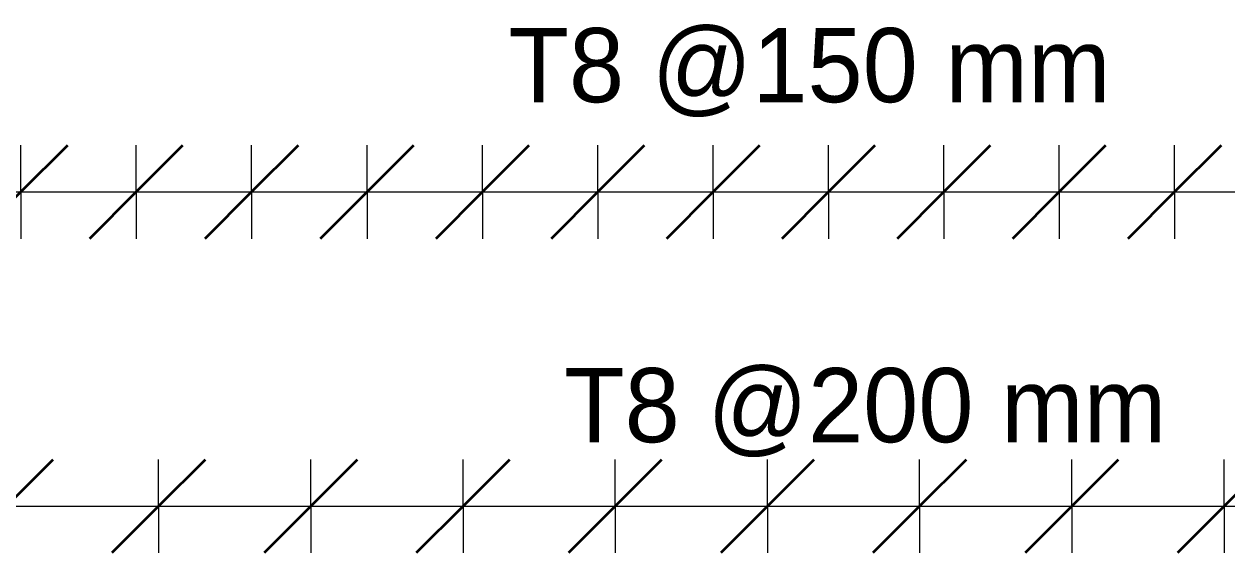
# Model space of a CAD drawing. Header units: millimetres. Extents: x 61914 to 85282, y 2378 to 28606.
# Drawn here: x 64829 to 66374, y 27927 to 28606 of the extents above; entities that cross this region are included whole.
import ezdxf

# ---------------------------------------------------------------- set-up
doc = ezdxf.new("R2010")
doc.units = ezdxf.units.MM
for name, color, linetype, lineweight in [('A-ANNO-DIMS', 211, 'Continuous', 9), ('A-ANNO-DIMS-40', 211, 'Continuous', 9), ('S-RBAR-IDEN', 171, 'Continuous', 9)]:
    doc.layers.add(name, color=color, linetype=linetype, lineweight=lineweight)
doc.styles.add('Arial', font='arial.ttf', dxfattribs={"height": 80})
doc.styles.add('Nirmala UI', font='Nirmala.ttf', dxfattribs={"height": 95.25})
doc.dimstyles.new('Arc_Length_-_2_5mm_Arial', dxfattribs={"dimscale": 304.8, "dimtxt": 100.546939, "dimasz": 0.393701, "dimexe": 0.19685, "dimexo": 0.0625, "dimgap": 0.229659, "dimtad": 1, "dimdec": 0, "dimzin": 0, "dimdsep": 46, "dimtxsty": 'Arial', "dimblk1": 'OBLIQUE', "dimblk2": 'OBLIQUE', "dimsah": 1, "dimcen": 0.09, "dimdle": 0.19685, "dimazin": 0, "dimtfac": 1, "dimtdec": 4, "dimtix": 1, "dimtmove": 0, "dimatfit": 3, "dimfxl": 0.19685, "dimfxlon": 1, "dimtvp": 1, "dimtolj": 1, "dimtzin": 0, "dimarcsym": 2})
doc.dimstyles.new('Arc_Length_-_2_5mm_Arial_1', dxfattribs={"dimscale": 304.8, "dimtxt": 100.546939, "dimasz": 0.393701, "dimexe": 0.19685, "dimexo": 0.0625, "dimgap": 0.229659, "dimtad": 1, "dimdec": 0, "dimzin": 0, "dimdsep": 46, "dimtxsty": 'Nirmala UI', "dimblk1": 'OBLIQUE', "dimblk2": 'OBLIQUE', "dimsah": 1, "dimcen": 0.09, "dimdle": 0.19685, "dimazin": 0, "dimtfac": 1, "dimtdec": 4, "dimtix": 1, "dimtmove": 0, "dimatfit": 3, "dimfxl": 0.19685, "dimfxlon": 1, "dimtvp": 1, "dimtolj": 1, "dimtzin": 0, "dimarcsym": 2})

# ---------------------------------------------------------------- blocks, each defined once
blk = doc.blocks.new('DIMBLOCK10-Elevation Top1')
at = {"layer": 'A-ANNO-DIMS-40', "lineweight": 35}
for p, q in [((64676.7, 28390.5), (64736.7, 28450.5)), ((64824.9, 28390.5), (64884.9, 28450.5)), ((64676.7, 28390.5), (64616.7, 28330.5)), ((64824.9, 28390.5), (64764.9, 28330.5))]:
    blk.add_line(p, q, dxfattribs=at)
at = {"layer": 'A-ANNO-DIMS-40'}
for p, q in [((64676.7, 28390.5), (64676.7, 28450.5)), ((64824.9, 28390.5), (64824.9, 28450.5)), ((64676.7, 28390.5), (64824.9, 28390.5)), ((64676.7, 28390.5), (64676.7, 28330.5)), ((64824.9, 28390.5), (64824.9, 28330.5))]:
    blk.add_line(p, q, dxfattribs=at)
blk = doc.blocks.new('_Oblique')
at = {"color": 0, "linetype": 'ByBlock', "lineweight": -2}
blk.add_line((-0.5, -0.5), (0.5, 0.5), dxfattribs=at)
blk = doc.blocks.new('DIMBLOCK11-Elevation Top1')
at = {"layer": 'A-ANNO-DIMS-40', "lineweight": 35}
for p, q in [((64824.9, 28390.5), (64884.9, 28450.5)), ((64973, 28390.5), (65033, 28450.5)), ((64824.9, 28390.5), (64764.9, 28330.5)), ((64973, 28390.5), (64913, 28330.5))]:
    blk.add_line(p, q, dxfattribs=at)
at = {"layer": 'A-ANNO-DIMS-40'}
for p, q in [((64824.9, 28390.5), (64824.9, 28450.5)), ((64973, 28390.5), (64973, 28450.5)), ((64824.9, 28390.5), (64973, 28390.5)), ((64824.9, 28390.5), (64824.9, 28330.5)), ((64973, 28390.5), (64973, 28330.5))]:
    blk.add_line(p, q, dxfattribs=at)
blk = doc.blocks.new('DIMBLOCK12-Elevation Top1')
at = {"layer": 'A-ANNO-DIMS-40', "lineweight": 35}
for p, q in [((64973, 28390.5), (65033, 28450.5)), ((65121.2, 28390.5), (65181.2, 28450.5)), ((64973, 28390.5), (64913, 28330.5)), ((65121.2, 28390.5), (65061.2, 28330.5))]:
    blk.add_line(p, q, dxfattribs=at)
at = {"layer": 'A-ANNO-DIMS-40'}
for p, q in [((64973, 28390.5), (64973, 28450.5)), ((65121.2, 28390.5), (65121.2, 28450.5)), ((64973, 28390.5), (65121.2, 28390.5)), ((64973, 28390.5), (64973, 28330.5)), ((65121.2, 28390.5), (65121.2, 28330.5))]:
    blk.add_line(p, q, dxfattribs=at)
blk = doc.blocks.new('DIMBLOCK13-Elevation Top1')
at = {"layer": 'A-ANNO-DIMS-40', "lineweight": 35}
for p, q in [((65121.2, 28390.5), (65181.2, 28450.5)), ((65269.4, 28390.5), (65329.4, 28450.5)), ((65121.2, 28390.5), (65061.2, 28330.5)), ((65269.4, 28390.5), (65209.4, 28330.5))]:
    blk.add_line(p, q, dxfattribs=at)
at = {"layer": 'A-ANNO-DIMS-40'}
for p, q in [((65121.2, 28390.5), (65121.2, 28450.5)), ((65269.4, 28390.5), (65269.4, 28450.5)), ((65121.2, 28390.5), (65269.4, 28390.5)), ((65121.2, 28390.5), (65121.2, 28330.5)), ((65269.4, 28390.5), (65269.4, 28330.5))]:
    blk.add_line(p, q, dxfattribs=at)
blk = doc.blocks.new('DIMBLOCK14-Elevation Top1')
at = {"layer": 'A-ANNO-DIMS-40', "lineweight": 35}
for p, q in [((65269.4, 28390.5), (65329.4, 28450.5)), ((65417.6, 28390.5), (65477.6, 28450.5)), ((65269.4, 28390.5), (65209.4, 28330.5)), ((65417.6, 28390.5), (65357.6, 28330.5))]:
    blk.add_line(p, q, dxfattribs=at)
at = {"layer": 'A-ANNO-DIMS-40'}
for p, q in [((65269.4, 28390.5), (65269.4, 28450.5)), ((65417.6, 28390.5), (65417.6, 28450.5)), ((65269.4, 28390.5), (65417.6, 28390.5)), ((65269.4, 28390.5), (65269.4, 28330.5)), ((65417.6, 28390.5), (65417.6, 28330.5))]:
    blk.add_line(p, q, dxfattribs=at)
blk = doc.blocks.new('DIMBLOCK15-Elevation Top1')
at = {"layer": 'A-ANNO-DIMS-40', "lineweight": 35}
for p, q in [((65417.6, 28390.5), (65477.6, 28450.5)), ((65565.8, 28390.5), (65625.8, 28450.5)), ((65417.6, 28390.5), (65357.6, 28330.5)), ((65565.8, 28390.5), (65505.8, 28330.5))]:
    blk.add_line(p, q, dxfattribs=at)
at = {"layer": 'A-ANNO-DIMS-40'}
for p, q in [((65417.6, 28390.5), (65417.6, 28450.5)), ((65565.8, 28390.5), (65565.8, 28450.5)), ((65417.6, 28390.5), (65565.8, 28390.5)), ((65417.6, 28390.5), (65417.6, 28330.5)), ((65565.8, 28390.5), (65565.8, 28330.5))]:
    blk.add_line(p, q, dxfattribs=at)
blk = doc.blocks.new('DIMBLOCK16-Elevation Top1')
at = {"layer": 'A-ANNO-DIMS-40', "lineweight": 35}
for p, q in [((65565.8, 28390.5), (65625.8, 28450.5)), ((65714, 28390.5), (65774, 28450.5)), ((65565.8, 28390.5), (65505.8, 28330.5)), ((65714, 28390.5), (65654, 28330.5))]:
    blk.add_line(p, q, dxfattribs=at)
at = {"layer": 'A-ANNO-DIMS-40'}
for p, q in [((65565.8, 28390.5), (65565.8, 28450.5)), ((65714, 28390.5), (65714, 28450.5)), ((65565.8, 28390.5), (65714, 28390.5)), ((65565.8, 28390.5), (65565.8, 28330.5)), ((65714, 28390.5), (65714, 28330.5))]:
    blk.add_line(p, q, dxfattribs=at)
blk = doc.blocks.new('DIMBLOCK17-Elevation Top1')
at = {"layer": 'A-ANNO-DIMS-40', "lineweight": 35}
for p, q in [((65714, 28390.5), (65774, 28450.5)), ((65862.1, 28390.5), (65922.1, 28450.5)), ((65714, 28390.5), (65654, 28330.5)), ((65862.1, 28390.5), (65802.1, 28330.5))]:
    blk.add_line(p, q, dxfattribs=at)
at = {"layer": 'A-ANNO-DIMS-40'}
for p, q in [((65714, 28390.5), (65714, 28450.5)), ((65862.1, 28390.5), (65862.1, 28450.5)), ((65714, 28390.5), (65862.1, 28390.5)), ((65714, 28390.5), (65714, 28330.5)), ((65862.1, 28390.5), (65862.1, 28330.5))]:
    blk.add_line(p, q, dxfattribs=at)
blk = doc.blocks.new('DIMBLOCK18-Elevation Top1')
at = {"layer": 'A-ANNO-DIMS-40', "lineweight": 35}
for p, q in [((65862.1, 28390.5), (65922.1, 28450.5)), ((66010.3, 28390.5), (66070.3, 28450.5)), ((65862.1, 28390.5), (65802.1, 28330.5)), ((66010.3, 28390.5), (65950.3, 28330.5))]:
    blk.add_line(p, q, dxfattribs=at)
at = {"layer": 'A-ANNO-DIMS-40'}
for p, q in [((65862.1, 28390.5), (65862.1, 28450.5)), ((66010.3, 28390.5), (66010.3, 28450.5)), ((65862.1, 28390.5), (66010.3, 28390.5)), ((65862.1, 28390.5), (65862.1, 28330.5)), ((66010.3, 28390.5), (66010.3, 28330.5))]:
    blk.add_line(p, q, dxfattribs=at)
blk = doc.blocks.new('DIMBLOCK19-Elevation Top1')
at = {"layer": 'A-ANNO-DIMS-40', "lineweight": 35}
for p, q in [((66010.3, 28390.5), (66070.3, 28450.5)), ((66158.5, 28390.5), (66218.5, 28450.5)), ((66010.3, 28390.5), (65950.3, 28330.5)), ((66158.5, 28390.5), (66098.5, 28330.5))]:
    blk.add_line(p, q, dxfattribs=at)
at = {"layer": 'A-ANNO-DIMS-40'}
for p, q in [((66010.3, 28390.5), (66010.3, 28450.5)), ((66158.5, 28390.5), (66158.5, 28450.5)), ((66010.3, 28390.5), (66158.5, 28390.5)), ((66010.3, 28390.5), (66010.3, 28330.5)), ((66158.5, 28390.5), (66158.5, 28330.5))]:
    blk.add_line(p, q, dxfattribs=at)
blk = doc.blocks.new('DIMBLOCK20-Elevation Top1')
at = {"layer": 'A-ANNO-DIMS-40', "lineweight": 35}
for p, q in [((66158.5, 28390.5), (66218.5, 28450.5)), ((66306.7, 28390.5), (66366.7, 28450.5)), ((66158.5, 28390.5), (66098.5, 28330.5)), ((66306.7, 28390.5), (66246.7, 28330.5))]:
    blk.add_line(p, q, dxfattribs=at)
at = {"layer": 'A-ANNO-DIMS-40'}
for p, q in [((66158.5, 28390.5), (66158.5, 28450.5)), ((66306.7, 28390.5), (66306.7, 28450.5)), ((66158.5, 28390.5), (66306.7, 28390.5)), ((66158.5, 28390.5), (66158.5, 28330.5)), ((66306.7, 28390.5), (66306.7, 28330.5))]:
    blk.add_line(p, q, dxfattribs=at)
blk = doc.blocks.new('DIMBLOCK21-Elevation Top1')
at = {"layer": 'A-ANNO-DIMS-40', "lineweight": 35}
for p, q in [((66306.7, 28390.5), (66366.7, 28450.5)), ((66454.9, 28390.5), (66514.9, 28450.5)), ((66306.7, 28390.5), (66246.7, 28330.5)), ((66454.9, 28390.5), (66394.9, 28330.5))]:
    blk.add_line(p, q, dxfattribs=at)
at = {"layer": 'A-ANNO-DIMS-40'}
for p, q in [((66306.7, 28390.5), (66306.7, 28450.5)), ((66454.9, 28390.5), (66454.9, 28450.5)), ((66306.7, 28390.5), (66454.9, 28390.5)), ((66306.7, 28390.5), (66306.7, 28330.5)), ((66454.9, 28390.5), (66454.9, 28330.5))]:
    blk.add_line(p, q, dxfattribs=at)
blk = doc.blocks.new('DIMBLOCK34-Elevation Top1')
at = {"layer": 'A-ANNO-DIMS-40', "lineweight": 35}
for p, q in [((63343, 28390.5), (63403, 28450.5)), ((63491.2, 28390.5), (63551.2, 28450.5)), ((63639.4, 28390.5), (63699.4, 28450.5)), ((63787.6, 28390.5), (63847.6, 28450.5)), ((63935.8, 28390.5), (63995.8, 28450.5)), ((64084, 28390.5), (64144, 28450.5)), ((64232.1, 28390.5), (64292.1, 28450.5)), ((64380.3, 28390.5), (64440.3, 28450.5)), ((64528.5, 28390.5), (64588.5, 28450.5)), ((64676.7, 28390.5), (64736.7, 28450.5)), ((64824.9, 28390.5), (64884.9, 28450.5)), ((64973, 28390.5), (65033, 28450.5)), ((65121.2, 28390.5), (65181.2, 28450.5)), ((65269.4, 28390.5), (65329.4, 28450.5)), ((65417.6, 28390.5), (65477.6, 28450.5)), ((65565.8, 28390.5), (65625.8, 28450.5)), ((65714, 28390.5), (65774, 28450.5)), ((65862.1, 28390.5), (65922.1, 28450.5)), ((66010.3, 28390.5), (66070.3, 28450.5)), ((66158.5, 28390.5), (66218.5, 28450.5)), ((66306.7, 28390.5), (66366.7, 28450.5)), ((66454.9, 28390.5), (66514.9, 28450.5)), ((66603, 28390.5), (66663, 28450.5)), ((66751.2, 28390.5), (66811.2, 28450.5)), ((66899.4, 28390.5), (66959.4, 28450.5)), ((67047.6, 28390.5), (67107.6, 28450.5)), ((67195.8, 28390.5), (67255.8, 28450.5)), ((67344, 28390.5), (67404, 28450.5)), ((67492.1, 28390.5), (67552.1, 28450.5)), ((67640.3, 28390.5), (67700.3, 28450.5)), ((67788.5, 28390.5), (67848.5, 28450.5)), ((67936.7, 28390.5), (67996.7, 28450.5)), ((68084.9, 28390.5), (68144.9, 28450.5)), ((68233, 28390.5), (68293, 28450.5)), ((63343, 28390.5), (63283, 28330.5)), ((63491.2, 28390.5), (63431.2, 28330.5)), ((63639.4, 28390.5), (63579.4, 28330.5)), ((63787.6, 28390.5), (63727.6, 28330.5)), ((63935.8, 28390.5), (63875.8, 28330.5)), ((64084, 28390.5), (64024, 28330.5)), ((64232.1, 28390.5), (64172.1, 28330.5)), ((64380.3, 28390.5), (64320.3, 28330.5)), ((64528.5, 28390.5), (64468.5, 28330.5)), ((64676.7, 28390.5), (64616.7, 28330.5)), ((64824.9, 28390.5), (64764.9, 28330.5)), ((64973, 28390.5), (64913, 28330.5)), ((65121.2, 28390.5), (65061.2, 28330.5)), ((65269.4, 28390.5), (65209.4, 28330.5)), ((65417.6, 28390.5), (65357.6, 28330.5)), ((65565.8, 28390.5), (65505.8, 28330.5)), ((65714, 28390.5), (65654, 28330.5)), ((65862.1, 28390.5), (65802.1, 28330.5)), ((66010.3, 28390.5), (65950.3, 28330.5)), ((66158.5, 28390.5), (66098.5, 28330.5)), ((66306.7, 28390.5), (66246.7, 28330.5)), ((66454.9, 28390.5), (66394.9, 28330.5)), ((66603, 28390.5), (66543, 28330.5)), ((66751.2, 28390.5), (66691.2, 28330.5)), ((66899.4, 28390.5), (66839.4, 28330.5)), ((67047.6, 28390.5), (66987.6, 28330.5)), ((67195.8, 28390.5), (67135.8, 28330.5)), ((67344, 28390.5), (67284, 28330.5)), ((67492.1, 28390.5), (67432.1, 28330.5)), ((67640.3, 28390.5), (67580.3, 28330.5)), ((67788.5, 28390.5), (67728.5, 28330.5)), ((67936.7, 28390.5), (67876.7, 28330.5)), ((68084.9, 28390.5), (68024.9, 28330.5)), ((68233, 28390.5), (68173, 28330.5))]:
    blk.add_line(p, q, dxfattribs=at)
at = {"layer": 'A-ANNO-DIMS-40'}
for p, q in [((63343, 28390.5), (63343, 28450.5)), ((63491.2, 28390.5), (63491.2, 28450.5)), ((63639.4, 28390.5), (63639.4, 28450.5)), ((63787.6, 28390.5), (63787.6, 28450.5)), ((63935.8, 28390.5), (63935.8, 28450.5)), ((64084, 28390.5), (64084, 28450.5)), ((64232.1, 28390.5), (64232.1, 28450.5)), ((64380.3, 28390.5), (64380.3, 28450.5)), ((64528.5, 28390.5), (64528.5, 28450.5)), ((64676.7, 28390.5), (64676.7, 28450.5)), ((64824.9, 28390.5), (64824.9, 28450.5)), ((64973, 28390.5), (64973, 28450.5)), ((65121.2, 28390.5), (65121.2, 28450.5)), ((65269.4, 28390.5), (65269.4, 28450.5)), ((65417.6, 28390.5), (65417.6, 28450.5)), ((65565.8, 28390.5), (65565.8, 28450.5)), ((65714, 28390.5), (65714, 28450.5)), ((65862.1, 28390.5), (65862.1, 28450.5)), ((66010.3, 28390.5), (66010.3, 28450.5)), ((66158.5, 28390.5), (66158.5, 28450.5)), ((66306.7, 28390.5), (66306.7, 28450.5)), ((66454.9, 28390.5), (66454.9, 28450.5)), ((66603, 28390.5), (66603, 28450.5)), ((66751.2, 28390.5), (66751.2, 28450.5)), ((66899.4, 28390.5), (66899.4, 28450.5)), ((67047.6, 28390.5), (67047.6, 28450.5)), ((67195.8, 28390.5), (67195.8, 28450.5)), ((67344, 28390.5), (67344, 28450.5)), ((67492.1, 28390.5), (67492.1, 28450.5)), ((67640.3, 28390.5), (67640.3, 28450.5)), ((67788.5, 28390.5), (67788.5, 28450.5)), ((67936.7, 28390.5), (67936.7, 28450.5)), ((68084.9, 28390.5), (68084.9, 28450.5)), ((68233, 28390.5), (68233, 28450.5)), ((63283, 28390.5), (68293, 28390.5)), ((63283, 28390.5), (63491.2, 28390.5)), ((63343, 28390.5), (63343, 28330.5)), ((63491.2, 28390.5), (63639.4, 28390.5)), ((63491.2, 28390.5), (63491.2, 28330.5)), ((63639.4, 28390.5), (63787.6, 28390.5)), ((63639.4, 28390.5), (63639.4, 28330.5)), ((63787.6, 28390.5), (63935.8, 28390.5)), ((63787.6, 28390.5), (63787.6, 28330.5)), ((63935.8, 28390.5), (64084, 28390.5)), ((63935.8, 28390.5), (63935.8, 28330.5)), ((64084, 28390.5), (64232.1, 28390.5)), ((64084, 28390.5), (64084, 28330.5)), ((64232.1, 28390.5), (64380.3, 28390.5)), ((64232.1, 28390.5), (64232.1, 28330.5)), ((64380.3, 28390.5), (64528.5, 28390.5)), ((64380.3, 28390.5), (64380.3, 28330.5)), ((64528.5, 28390.5), (64676.7, 28390.5)), ((64528.5, 28390.5), (64528.5, 28330.5)), ((64676.7, 28390.5), (64824.9, 28390.5)), ((64676.7, 28390.5), (64676.7, 28330.5)), ((64824.9, 28390.5), (64973, 28390.5)), ((64824.9, 28390.5), (64824.9, 28330.5)), ((64973, 28390.5), (65121.2, 28390.5)), ((64973, 28390.5), (64973, 28330.5)), ((65121.2, 28390.5), (65269.4, 28390.5)), ((65121.2, 28390.5), (65121.2, 28330.5)), ((65269.4, 28390.5), (65417.6, 28390.5)), ((65269.4, 28390.5), (65269.4, 28330.5)), ((65417.6, 28390.5), (65565.8, 28390.5)), ((65417.6, 28390.5), (65417.6, 28330.5)), ((65565.8, 28390.5), (65714, 28390.5)), ((65565.8, 28390.5), (65565.8, 28330.5)), ((65714, 28390.5), (65862.1, 28390.5)), ((65714, 28390.5), (65714, 28330.5)), ((65862.1, 28390.5), (66010.3, 28390.5)), ((65862.1, 28390.5), (65862.1, 28330.5)), ((66010.3, 28390.5), (66158.5, 28390.5)), ((66010.3, 28390.5), (66010.3, 28330.5)), ((66158.5, 28390.5), (66306.7, 28390.5)), ((66158.5, 28390.5), (66158.5, 28330.5)), ((66306.7, 28390.5), (66454.9, 28390.5)), ((66306.7, 28390.5), (66306.7, 28330.5)), ((66454.9, 28390.5), (66603, 28390.5)), ((66454.9, 28390.5), (66454.9, 28330.5)), ((66603, 28390.5), (66751.2, 28390.5)), ((66603, 28390.5), (66603, 28330.5)), ((66751.2, 28390.5), (66899.4, 28390.5)), ((66751.2, 28390.5), (66751.2, 28330.5)), ((66899.4, 28390.5), (67047.6, 28390.5)), ((66899.4, 28390.5), (66899.4, 28330.5)), ((67047.6, 28390.5), (67195.8, 28390.5)), ((67047.6, 28390.5), (67047.6, 28330.5)), ((67195.8, 28390.5), (67344, 28390.5)), ((67195.8, 28390.5), (67195.8, 28330.5)), ((67344, 28390.5), (67492.1, 28390.5)), ((67344, 28390.5), (67344, 28330.5)), ((67492.1, 28390.5), (67640.3, 28390.5)), ((67492.1, 28390.5), (67492.1, 28330.5)), ((67640.3, 28390.5), (67788.5, 28390.5)), ((67640.3, 28390.5), (67640.3, 28330.5)), ((67788.5, 28390.5), (67936.7, 28390.5)), ((67788.5, 28390.5), (67788.5, 28330.5)), ((67936.7, 28390.5), (68084.9, 28390.5)), ((67936.7, 28390.5), (67936.7, 28330.5)), ((68084.9, 28390.5), (68293, 28390.5)), ((68084.9, 28390.5), (68084.9, 28330.5)), ((68233, 28390.5), (68233, 28330.5))]:
    blk.add_line(p, q, dxfattribs=at)
blk = doc.blocks.new('_None')
blk = doc.blocks.new('DIMBLOCK57-Elevation Top1')
at = {"layer": 'A-ANNO-DIMS-40', "lineweight": 35}
for p, q in [((64610.7, 27987.2), (64670.7, 28047.2)), ((64806.2, 27987.2), (64866.2, 28047.2)), ((64610.7, 27987.2), (64550.7, 27927.2)), ((64806.2, 27987.2), (64746.2, 27927.2))]:
    blk.add_line(p, q, dxfattribs=at)
at = {"layer": 'A-ANNO-DIMS-40'}
for p, q in [((64610.7, 27987.2), (64610.7, 28047.2)), ((64806.2, 27987.2), (64806.2, 28047.2)), ((64610.7, 27987.2), (64806.2, 27987.2)), ((64610.7, 27987.2), (64610.7, 27927.2)), ((64806.2, 27987.2), (64806.2, 27927.2))]:
    blk.add_line(p, q, dxfattribs=at)
blk = doc.blocks.new('DIMBLOCK58-Elevation Top1')
at = {"layer": 'A-ANNO-DIMS-40', "lineweight": 35}
for p, q in [((64806.2, 27987.2), (64866.2, 28047.2)), ((65001.7, 27987.2), (65061.7, 28047.2)), ((64806.2, 27987.2), (64746.2, 27927.2)), ((65001.7, 27987.2), (64941.7, 27927.2))]:
    blk.add_line(p, q, dxfattribs=at)
at = {"layer": 'A-ANNO-DIMS-40'}
for p, q in [((64806.2, 27987.2), (64806.2, 28047.2)), ((65001.7, 27987.2), (65001.7, 28047.2)), ((64806.2, 27987.2), (65001.7, 27987.2)), ((64806.2, 27987.2), (64806.2, 27927.2)), ((65001.7, 27987.2), (65001.7, 27927.2))]:
    blk.add_line(p, q, dxfattribs=at)
blk = doc.blocks.new('DIMBLOCK59-Elevation Top1')
at = {"layer": 'A-ANNO-DIMS-40', "lineweight": 35}
for p, q in [((65001.7, 27987.2), (65061.7, 28047.2)), ((65197.2, 27987.2), (65257.2, 28047.2)), ((65001.7, 27987.2), (64941.7, 27927.2)), ((65197.2, 27987.2), (65137.2, 27927.2))]:
    blk.add_line(p, q, dxfattribs=at)
at = {"layer": 'A-ANNO-DIMS-40'}
for p, q in [((65001.7, 27987.2), (65001.7, 28047.2)), ((65197.2, 27987.2), (65197.2, 28047.2)), ((65001.7, 27987.2), (65197.2, 27987.2)), ((65001.7, 27987.2), (65001.7, 27927.2)), ((65197.2, 27987.2), (65197.2, 27927.2))]:
    blk.add_line(p, q, dxfattribs=at)
blk = doc.blocks.new('DIMBLOCK60-Elevation Top1')
at = {"layer": 'A-ANNO-DIMS-40', "lineweight": 35}
for p, q in [((65197.2, 27987.2), (65257.2, 28047.2)), ((65392.7, 27987.2), (65452.7, 28047.2)), ((65197.2, 27987.2), (65137.2, 27927.2)), ((65392.7, 27987.2), (65332.7, 27927.2))]:
    blk.add_line(p, q, dxfattribs=at)
at = {"layer": 'A-ANNO-DIMS-40'}
for p, q in [((65197.2, 27987.2), (65197.2, 28047.2)), ((65392.7, 27987.2), (65392.7, 28047.2)), ((65197.2, 27987.2), (65392.7, 27987.2)), ((65197.2, 27987.2), (65197.2, 27927.2)), ((65392.7, 27987.2), (65392.7, 27927.2))]:
    blk.add_line(p, q, dxfattribs=at)
blk = doc.blocks.new('DIMBLOCK61-Elevation Top1')
at = {"layer": 'A-ANNO-DIMS-40', "lineweight": 35}
for p, q in [((65392.7, 27987.2), (65452.7, 28047.2)), ((65588.2, 27987.2), (65648.2, 28047.2)), ((65392.7, 27987.2), (65332.7, 27927.2)), ((65588.2, 27987.2), (65528.2, 27927.2))]:
    blk.add_line(p, q, dxfattribs=at)
at = {"layer": 'A-ANNO-DIMS-40'}
for p, q in [((65392.7, 27987.2), (65392.7, 28047.2)), ((65588.2, 27987.2), (65588.2, 28047.2)), ((65392.7, 27987.2), (65588.2, 27987.2)), ((65392.7, 27987.2), (65392.7, 27927.2)), ((65588.2, 27987.2), (65588.2, 27927.2))]:
    blk.add_line(p, q, dxfattribs=at)
blk = doc.blocks.new('DIMBLOCK62-Elevation Top1')
at = {"layer": 'A-ANNO-DIMS-40', "lineweight": 35}
for p, q in [((65588.2, 27987.2), (65648.2, 28047.2)), ((65783.7, 27987.2), (65843.7, 28047.2)), ((65588.2, 27987.2), (65528.2, 27927.2)), ((65783.7, 27987.2), (65723.7, 27927.2))]:
    blk.add_line(p, q, dxfattribs=at)
at = {"layer": 'A-ANNO-DIMS-40'}
for p, q in [((65588.2, 27987.2), (65588.2, 28047.2)), ((65783.7, 27987.2), (65783.7, 28047.2)), ((65588.2, 27987.2), (65783.7, 27987.2)), ((65588.2, 27987.2), (65588.2, 27927.2)), ((65783.7, 27987.2), (65783.7, 27927.2))]:
    blk.add_line(p, q, dxfattribs=at)
blk = doc.blocks.new('DIMBLOCK63-Elevation Top1')
at = {"layer": 'A-ANNO-DIMS-40', "lineweight": 35}
for p, q in [((65783.7, 27987.2), (65843.7, 28047.2)), ((65979.2, 27987.2), (66039.2, 28047.2)), ((65783.7, 27987.2), (65723.7, 27927.2)), ((65979.2, 27987.2), (65919.2, 27927.2))]:
    blk.add_line(p, q, dxfattribs=at)
at = {"layer": 'A-ANNO-DIMS-40'}
for p, q in [((65783.7, 27987.2), (65783.7, 28047.2)), ((65979.2, 27987.2), (65979.2, 28047.2)), ((65783.7, 27987.2), (65979.2, 27987.2)), ((65783.7, 27987.2), (65783.7, 27927.2)), ((65979.2, 27987.2), (65979.2, 27927.2))]:
    blk.add_line(p, q, dxfattribs=at)
blk = doc.blocks.new('DIMBLOCK64-Elevation Top1')
at = {"layer": 'A-ANNO-DIMS-40', "lineweight": 35}
for p, q in [((65979.2, 27987.2), (66039.2, 28047.2)), ((66174.7, 27987.2), (66234.7, 28047.2)), ((65979.2, 27987.2), (65919.2, 27927.2)), ((66174.7, 27987.2), (66114.7, 27927.2))]:
    blk.add_line(p, q, dxfattribs=at)
at = {"layer": 'A-ANNO-DIMS-40'}
for p, q in [((65979.2, 27987.2), (65979.2, 28047.2)), ((66174.7, 27987.2), (66174.7, 28047.2)), ((65979.2, 27987.2), (66174.7, 27987.2)), ((65979.2, 27987.2), (65979.2, 27927.2)), ((66174.7, 27987.2), (66174.7, 27927.2))]:
    blk.add_line(p, q, dxfattribs=at)
blk = doc.blocks.new('DIMBLOCK65-Elevation Top1')
at = {"layer": 'A-ANNO-DIMS-40', "lineweight": 35}
for p, q in [((66174.7, 27987.2), (66234.7, 28047.2)), ((66370.2, 27987.2), (66430.2, 28047.2)), ((66174.7, 27987.2), (66114.7, 27927.2)), ((66370.2, 27987.2), (66310.2, 27927.2))]:
    blk.add_line(p, q, dxfattribs=at)
at = {"layer": 'A-ANNO-DIMS-40'}
for p, q in [((66174.7, 27987.2), (66174.7, 28047.2)), ((66370.2, 27987.2), (66370.2, 28047.2)), ((66174.7, 27987.2), (66370.2, 27987.2)), ((66174.7, 27987.2), (66174.7, 27927.2)), ((66370.2, 27987.2), (66370.2, 27927.2))]:
    blk.add_line(p, q, dxfattribs=at)
blk = doc.blocks.new('DIMBLOCK66-Elevation Top1')
at = {"layer": 'A-ANNO-DIMS-40', "lineweight": 35}
for p, q in [((66370.2, 27987.2), (66430.2, 28047.2)), ((66565.7, 27987.2), (66625.7, 28047.2)), ((66370.2, 27987.2), (66310.2, 27927.2)), ((66565.7, 27987.2), (66505.7, 27927.2))]:
    blk.add_line(p, q, dxfattribs=at)
at = {"layer": 'A-ANNO-DIMS-40'}
for p, q in [((66370.2, 27987.2), (66370.2, 28047.2)), ((66565.7, 27987.2), (66565.7, 28047.2)), ((66370.2, 27987.2), (66565.7, 27987.2)), ((66370.2, 27987.2), (66370.2, 27927.2)), ((66565.7, 27987.2), (66565.7, 27927.2))]:
    blk.add_line(p, q, dxfattribs=at)
blk = doc.blocks.new('DIMBLOCK76-Elevation Top1')
at = {"layer": 'A-ANNO-DIMS-40', "lineweight": 35}
for p, q in [((63242.2, 27987.2), (63302.2, 28047.2)), ((63437.7, 27987.2), (63497.7, 28047.2)), ((63633.2, 27987.2), (63693.2, 28047.2)), ((63828.7, 27987.2), (63888.7, 28047.2)), ((64024.2, 27987.2), (64084.2, 28047.2)), ((64219.7, 27987.2), (64279.7, 28047.2)), ((64415.2, 27987.2), (64475.2, 28047.2)), ((64610.7, 27987.2), (64670.7, 28047.2)), ((64806.2, 27987.2), (64866.2, 28047.2)), ((65001.7, 27987.2), (65061.7, 28047.2)), ((65197.2, 27987.2), (65257.2, 28047.2)), ((65392.7, 27987.2), (65452.7, 28047.2)), ((65588.2, 27987.2), (65648.2, 28047.2)), ((65783.7, 27987.2), (65843.7, 28047.2)), ((65979.2, 27987.2), (66039.2, 28047.2)), ((66174.7, 27987.2), (66234.7, 28047.2)), ((66370.2, 27987.2), (66430.2, 28047.2)), ((66565.7, 27987.2), (66625.7, 28047.2)), ((66761.2, 27987.2), (66821.2, 28047.2)), ((66956.7, 27987.2), (67016.7, 28047.2)), ((67152.2, 27987.2), (67212.2, 28047.2)), ((67347.6, 27987.2), (67407.6, 28047.2)), ((67543.1, 27987.2), (67603.1, 28047.2)), ((67738.6, 27987.2), (67798.6, 28047.2)), ((67934.1, 27987.2), (67994.1, 28047.2)), ((68129.6, 27987.2), (68189.6, 28047.2)), ((68325.1, 27987.2), (68385.1, 28047.2)), ((63242.2, 27987.2), (63182.2, 27927.2)), ((63437.7, 27987.2), (63377.7, 27927.2)), ((63633.2, 27987.2), (63573.2, 27927.2)), ((63828.7, 27987.2), (63768.7, 27927.2)), ((64024.2, 27987.2), (63964.2, 27927.2)), ((64219.7, 27987.2), (64159.7, 27927.2)), ((64415.2, 27987.2), (64355.2, 27927.2)), ((64610.7, 27987.2), (64550.7, 27927.2)), ((64806.2, 27987.2), (64746.2, 27927.2)), ((65001.7, 27987.2), (64941.7, 27927.2)), ((65197.2, 27987.2), (65137.2, 27927.2)), ((65392.7, 27987.2), (65332.7, 27927.2)), ((65588.2, 27987.2), (65528.2, 27927.2)), ((65783.7, 27987.2), (65723.7, 27927.2)), ((65979.2, 27987.2), (65919.2, 27927.2)), ((66174.7, 27987.2), (66114.7, 27927.2)), ((66370.2, 27987.2), (66310.2, 27927.2)), ((66565.7, 27987.2), (66505.7, 27927.2)), ((66761.2, 27987.2), (66701.2, 27927.2)), ((66956.7, 27987.2), (66896.7, 27927.2)), ((67152.2, 27987.2), (67092.2, 27927.2)), ((67347.6, 27987.2), (67287.6, 27927.2)), ((67543.1, 27987.2), (67483.1, 27927.2)), ((67738.6, 27987.2), (67678.6, 27927.2)), ((67934.1, 27987.2), (67874.1, 27927.2)), ((68129.6, 27987.2), (68069.6, 27927.2)), ((68325.1, 27987.2), (68265.1, 27927.2))]:
    blk.add_line(p, q, dxfattribs=at)
at = {"layer": 'A-ANNO-DIMS-40'}
for p, q in [((63242.2, 27987.2), (63242.2, 28047.2)), ((63437.7, 27987.2), (63437.7, 28047.2)), ((63633.2, 27987.2), (63633.2, 28047.2)), ((63828.7, 27987.2), (63828.7, 28047.2)), ((64024.2, 27987.2), (64024.2, 28047.2)), ((64219.7, 27987.2), (64219.7, 28047.2)), ((64415.2, 27987.2), (64415.2, 28047.2)), ((64610.7, 27987.2), (64610.7, 28047.2)), ((64806.2, 27987.2), (64806.2, 28047.2)), ((65001.7, 27987.2), (65001.7, 28047.2)), ((65197.2, 27987.2), (65197.2, 28047.2)), ((65392.7, 27987.2), (65392.7, 28047.2)), ((65588.2, 27987.2), (65588.2, 28047.2)), ((65783.7, 27987.2), (65783.7, 28047.2)), ((65979.2, 27987.2), (65979.2, 28047.2)), ((66174.7, 27987.2), (66174.7, 28047.2)), ((66370.2, 27987.2), (66370.2, 28047.2)), ((66565.7, 27987.2), (66565.7, 28047.2)), ((66761.2, 27987.2), (66761.2, 28047.2)), ((66956.7, 27987.2), (66956.7, 28047.2)), ((67152.2, 27987.2), (67152.2, 28047.2)), ((67347.6, 27987.2), (67347.6, 28047.2)), ((67543.1, 27987.2), (67543.1, 28047.2)), ((67738.6, 27987.2), (67738.6, 28047.2)), ((67934.1, 27987.2), (67934.1, 28047.2)), ((68129.6, 27987.2), (68129.6, 28047.2)), ((68325.1, 27987.2), (68325.1, 28047.2)), ((63182.2, 27987.2), (68385.1, 27987.2)), ((63182.2, 27987.2), (63437.7, 27987.2)), ((63242.2, 27987.2), (63242.2, 27927.2)), ((63437.7, 27987.2), (63633.2, 27987.2)), ((63437.7, 27987.2), (63437.7, 27927.2)), ((63633.2, 27987.2), (63828.7, 27987.2)), ((63633.2, 27987.2), (63633.2, 27927.2)), ((63828.7, 27987.2), (64024.2, 27987.2)), ((63828.7, 27987.2), (63828.7, 27927.2)), ((64024.2, 27987.2), (64219.7, 27987.2)), ((64024.2, 27987.2), (64024.2, 27927.2)), ((64219.7, 27987.2), (64415.2, 27987.2)), ((64219.7, 27987.2), (64219.7, 27927.2)), ((64415.2, 27987.2), (64610.7, 27987.2)), ((64415.2, 27987.2), (64415.2, 27927.2)), ((64610.7, 27987.2), (64806.2, 27987.2)), ((64610.7, 27987.2), (64610.7, 27927.2)), ((64806.2, 27987.2), (65001.7, 27987.2)), ((64806.2, 27987.2), (64806.2, 27927.2)), ((65001.7, 27987.2), (65197.2, 27987.2)), ((65001.7, 27987.2), (65001.7, 27927.2)), ((65197.2, 27987.2), (65392.7, 27987.2)), ((65197.2, 27987.2), (65197.2, 27927.2)), ((65392.7, 27987.2), (65588.2, 27987.2)), ((65392.7, 27987.2), (65392.7, 27927.2)), ((65588.2, 27987.2), (65783.7, 27987.2)), ((65588.2, 27987.2), (65588.2, 27927.2)), ((65783.7, 27987.2), (65979.2, 27987.2)), ((65783.7, 27987.2), (65783.7, 27927.2)), ((65979.2, 27987.2), (66174.7, 27987.2)), ((65979.2, 27987.2), (65979.2, 27927.2)), ((66174.7, 27987.2), (66370.2, 27987.2)), ((66174.7, 27987.2), (66174.7, 27927.2)), ((66370.2, 27987.2), (66565.7, 27987.2)), ((66370.2, 27987.2), (66370.2, 27927.2)), ((66565.7, 27987.2), (66761.2, 27987.2)), ((66565.7, 27987.2), (66565.7, 27927.2)), ((66761.2, 27987.2), (66956.7, 27987.2)), ((66761.2, 27987.2), (66761.2, 27927.2)), ((66956.7, 27987.2), (67152.2, 27987.2)), ((66956.7, 27987.2), (66956.7, 27927.2)), ((67152.2, 27987.2), (67347.6, 27987.2)), ((67152.2, 27987.2), (67152.2, 27927.2)), ((67347.6, 27987.2), (67543.1, 27987.2)), ((67347.6, 27987.2), (67347.6, 27927.2)), ((67543.1, 27987.2), (67738.6, 27987.2)), ((67543.1, 27987.2), (67543.1, 27927.2)), ((67738.6, 27987.2), (67934.1, 27987.2)), ((67738.6, 27987.2), (67738.6, 27927.2)), ((67934.1, 27987.2), (68129.6, 27987.2)), ((67934.1, 27987.2), (67934.1, 27927.2)), ((68129.6, 27987.2), (68385.1, 27987.2)), ((68129.6, 27987.2), (68129.6, 27927.2)), ((68325.1, 27987.2), (68325.1, 27927.2))]:
    blk.add_line(p, q, dxfattribs=at)

msp = doc.modelspace()

# ---------------------------------------------------------------- texts
at = {"layer": 'S-RBAR-IDEN', "char_height": 95.25, "width": 974.852, "attachment_point": 1, "style": 'Nirmala UI'}
for s, insert in [('T8 @150 mm', (65451, 28600.9)), ('T8 @200 mm', (65522.5, 28164.5))]:
    msp.add_mtext(s, dxfattribs=dict(at, insert=insert))

# ---------------------------------------------------------------- dimensions: what is measured, and where the dimension line sits
at = {"layer": 'A-ANNO-DIMS'}
for base, p1, p2, text, dimstyle, override, picture, middle in [((68233, 28390.5), (63343, 28330.5), (68233, 28330.5), '4890', 'Arc_Length_-_2_5mm_Arial', {"dimpost": '<>', "dimblk1": 'None', "dimblk2": 'None', "dimsah": 1, "dimfxl": 4890}, 'DIMBLOCK34-Elevation Top1', (65788, 28501.3)), ((64824.9, 28390.5), (64676.7, 28330.5), (64824.9, 28330.5), ' ', 'Arc_Length_-_2_5mm_Arial', {"dimpost": '<>', "dimfxl": 148.181818}, 'DIMBLOCK10-Elevation Top1', (64750.8, 28390.5)), ((64973, 28390.5), (64824.9, 28330.5), (64973, 28330.5), ' ', 'Arc_Length_-_2_5mm_Arial', {"dimpost": '<>', "dimfxl": 148.181818}, 'DIMBLOCK11-Elevation Top1', (64899, 28390.5)), ((65121.2, 28390.5), (64973, 28330.5), (65121.2, 28330.5), ' ', 'Arc_Length_-_2_5mm_Arial', {"dimpost": '<>', "dimfxl": 148.181818}, 'DIMBLOCK12-Elevation Top1', (65047.1, 28390.5)), ((65269.4, 28390.5), (65121.2, 28330.5), (65269.4, 28330.5), ' ', 'Arc_Length_-_2_5mm_Arial', {"dimpost": '<>', "dimfxl": 148.181818}, 'DIMBLOCK13-Elevation Top1', (65195.3, 28390.5)), ((65417.6, 28390.5), (65269.4, 28330.5), (65417.6, 28330.5), ' ', 'Arc_Length_-_2_5mm_Arial', {"dimpost": '<>', "dimfxl": 148.181818}, 'DIMBLOCK14-Elevation Top1', (65343.5, 28390.5)), ((65565.8, 28390.5), (65417.6, 28330.5), (65565.8, 28330.5), ' ', 'Arc_Length_-_2_5mm_Arial', {"dimpost": '<>', "dimfxl": 148.181818}, 'DIMBLOCK15-Elevation Top1', (65491.7, 28390.5)), ((65714, 28390.5), (65565.8, 28330.5), (65714, 28330.5), ' ', 'Arc_Length_-_2_5mm_Arial', {"dimpost": '<>', "dimfxl": 148.181818}, 'DIMBLOCK16-Elevation Top1', (65639.9, 28390.5)), ((65862.1, 28390.5), (65714, 28330.5), (65862.1, 28330.5), ' ', 'Arc_Length_-_2_5mm_Arial', {"dimpost": '<>', "dimfxl": 148.181818}, 'DIMBLOCK17-Elevation Top1', (65788, 28390.5)), ((66010.3, 28390.5), (65862.1, 28330.5), (66010.3, 28330.5), ' ', 'Arc_Length_-_2_5mm_Arial', {"dimpost": '<>', "dimfxl": 148.181818}, 'DIMBLOCK18-Elevation Top1', (65936.2, 28390.5)), ((66158.5, 28390.5), (66010.3, 28330.5), (66158.5, 28330.5), ' ', 'Arc_Length_-_2_5mm_Arial', {"dimpost": '<>', "dimfxl": 148.181818}, 'DIMBLOCK19-Elevation Top1', (66084.4, 28390.5)), ((66306.7, 28390.5), (66158.5, 28330.5), (66306.7, 28330.5), ' ', 'Arc_Length_-_2_5mm_Arial', {"dimpost": '<>', "dimfxl": 148.181818}, 'DIMBLOCK20-Elevation Top1', (66232.6, 28390.5)), ((66454.9, 28390.5), (66306.7, 28330.5), (66454.9, 28330.5), ' ', 'Arc_Length_-_2_5mm_Arial', {"dimpost": '<>', "dimfxl": 148.181818}, 'DIMBLOCK21-Elevation Top1', (66380.8, 28390.5)), ((68325.1, 27987.2), (63242.2, 27927.2), (68325.1, 27927.2), '5083', 'Arc_Length_-_2_5mm_Arial_1', {"dimpost": '<>', "dimblk1": 'None', "dimblk2": 'None', "dimsah": 1, "dimfxl": 5082.898933}, 'DIMBLOCK76-Elevation Top1', (65783.7, 28106.5)), ((64806.2, 27987.2), (64610.7, 27927.2), (64806.2, 27927.2), ' ', 'Arc_Length_-_2_5mm_Arial_1', {"dimpost": '<>', "dimfxl": 195.496113}, 'DIMBLOCK57-Elevation Top1', (64708.5, 27987.2)), ((65001.7, 27987.2), (64806.2, 27927.2), (65001.7, 27927.2), ' ', 'Arc_Length_-_2_5mm_Arial_1', {"dimpost": '<>', "dimfxl": 195.496113}, 'DIMBLOCK58-Elevation Top1', (64903.9, 27987.2)), ((65197.2, 27987.2), (65001.7, 27927.2), (65197.2, 27927.2), ' ', 'Arc_Length_-_2_5mm_Arial_1', {"dimpost": '<>', "dimfxl": 195.496113}, 'DIMBLOCK59-Elevation Top1', (65099.4, 27987.2)), ((65392.7, 27987.2), (65197.2, 27927.2), (65392.7, 27927.2), ' ', 'Arc_Length_-_2_5mm_Arial_1', {"dimpost": '<>', "dimfxl": 195.496113}, 'DIMBLOCK60-Elevation Top1', (65294.9, 27987.2)), ((65588.2, 27987.2), (65392.7, 27927.2), (65588.2, 27927.2), ' ', 'Arc_Length_-_2_5mm_Arial_1', {"dimpost": '<>', "dimfxl": 195.496113}, 'DIMBLOCK61-Elevation Top1', (65490.4, 27987.2)), ((65783.7, 27987.2), (65588.2, 27927.2), (65783.7, 27927.2), ' ', 'Arc_Length_-_2_5mm_Arial_1', {"dimpost": '<>', "dimfxl": 195.496113}, 'DIMBLOCK62-Elevation Top1', (65685.9, 27987.2)), ((65979.2, 27987.2), (65783.7, 27927.2), (65979.2, 27927.2), ' ', 'Arc_Length_-_2_5mm_Arial_1', {"dimpost": '<>', "dimfxl": 195.496113}, 'DIMBLOCK63-Elevation Top1', (65881.4, 27987.2)), ((66174.7, 27987.2), (65979.2, 27927.2), (66174.7, 27927.2), ' ', 'Arc_Length_-_2_5mm_Arial_1', {"dimpost": '<>', "dimfxl": 195.496113}, 'DIMBLOCK64-Elevation Top1', (66076.9, 27987.2)), ((66370.2, 27987.2), (66174.7, 27927.2), (66370.2, 27927.2), ' ', 'Arc_Length_-_2_5mm_Arial_1', {"dimpost": '<>', "dimfxl": 195.496113}, 'DIMBLOCK65-Elevation Top1', (66272.4, 27987.2)), ((66565.7, 27987.2), (66370.2, 27927.2), (66565.7, 27927.2), ' ', 'Arc_Length_-_2_5mm_Arial_1', {"dimpost": '<>', "dimfxl": 195.496113}, 'DIMBLOCK66-Elevation Top1', (66467.9, 27987.2))]:
    dim = msp.add_linear_dim(base=base, p1=p1, p2=p2, text=text, dimstyle=dimstyle, override=override, dxfattribs=at)
    dim.commit()
    dim.dimension.update_dxf_attribs({"geometry": picture, "text_midpoint": middle})

doc.saveas('drawing.dxf')
